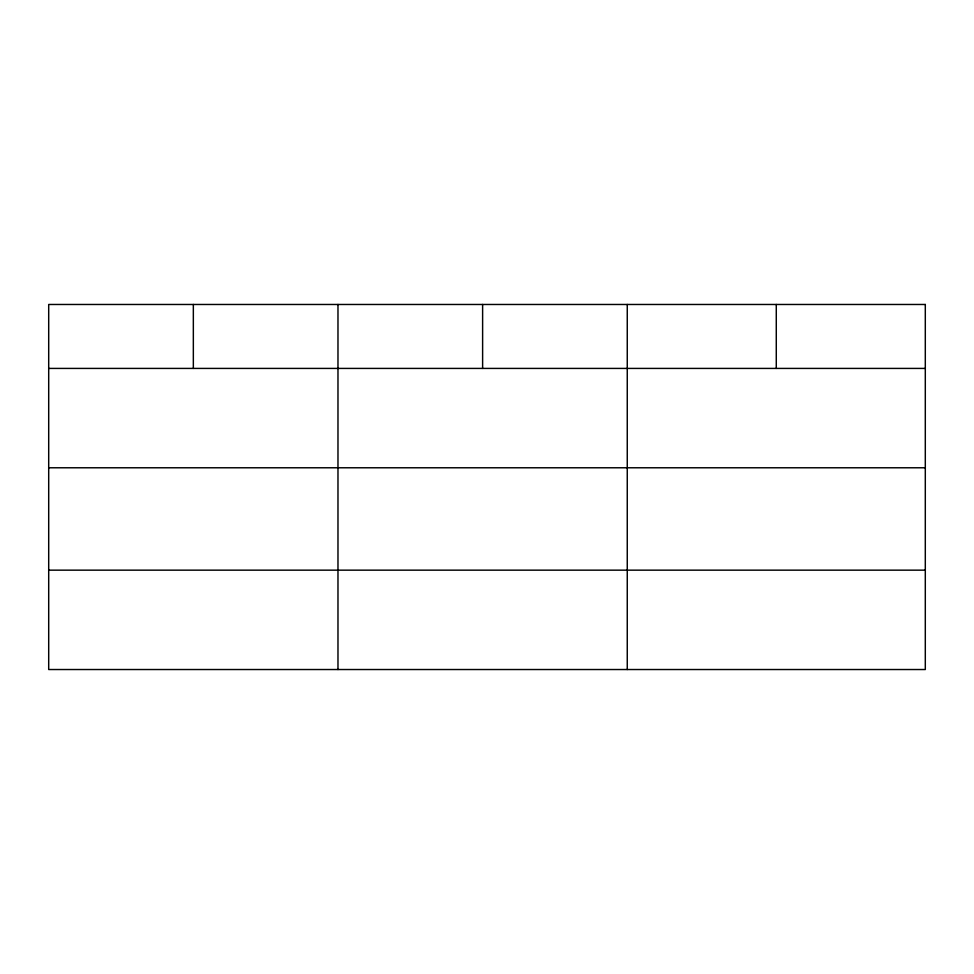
<?xml version="1.0" encoding="UTF-8"?>
<svg xmlns="http://www.w3.org/2000/svg" width="974" height="974" viewBox="0 0 974 974"><rect width="100%" height="100%" fill="white"/><g stroke="black" fill="none" stroke-linecap="round" stroke-linejoin="round"><path stroke-width="1.46" d="M48.7 368.416L925.3 368.416M48.7 467.776L925.3 467.776M48.7 570.155L925.3 570.155M776.278 304.472L776.278 368.416M627.256 304.472L627.256 669.528M482.617 304.472L482.617 368.416M337.978 304.472L337.978 669.528M193.339 304.472L193.339 368.416M925.3 304.472L48.7 304.472L48.7 669.528L925.3 669.528L925.3 304.472"/></g></svg>
